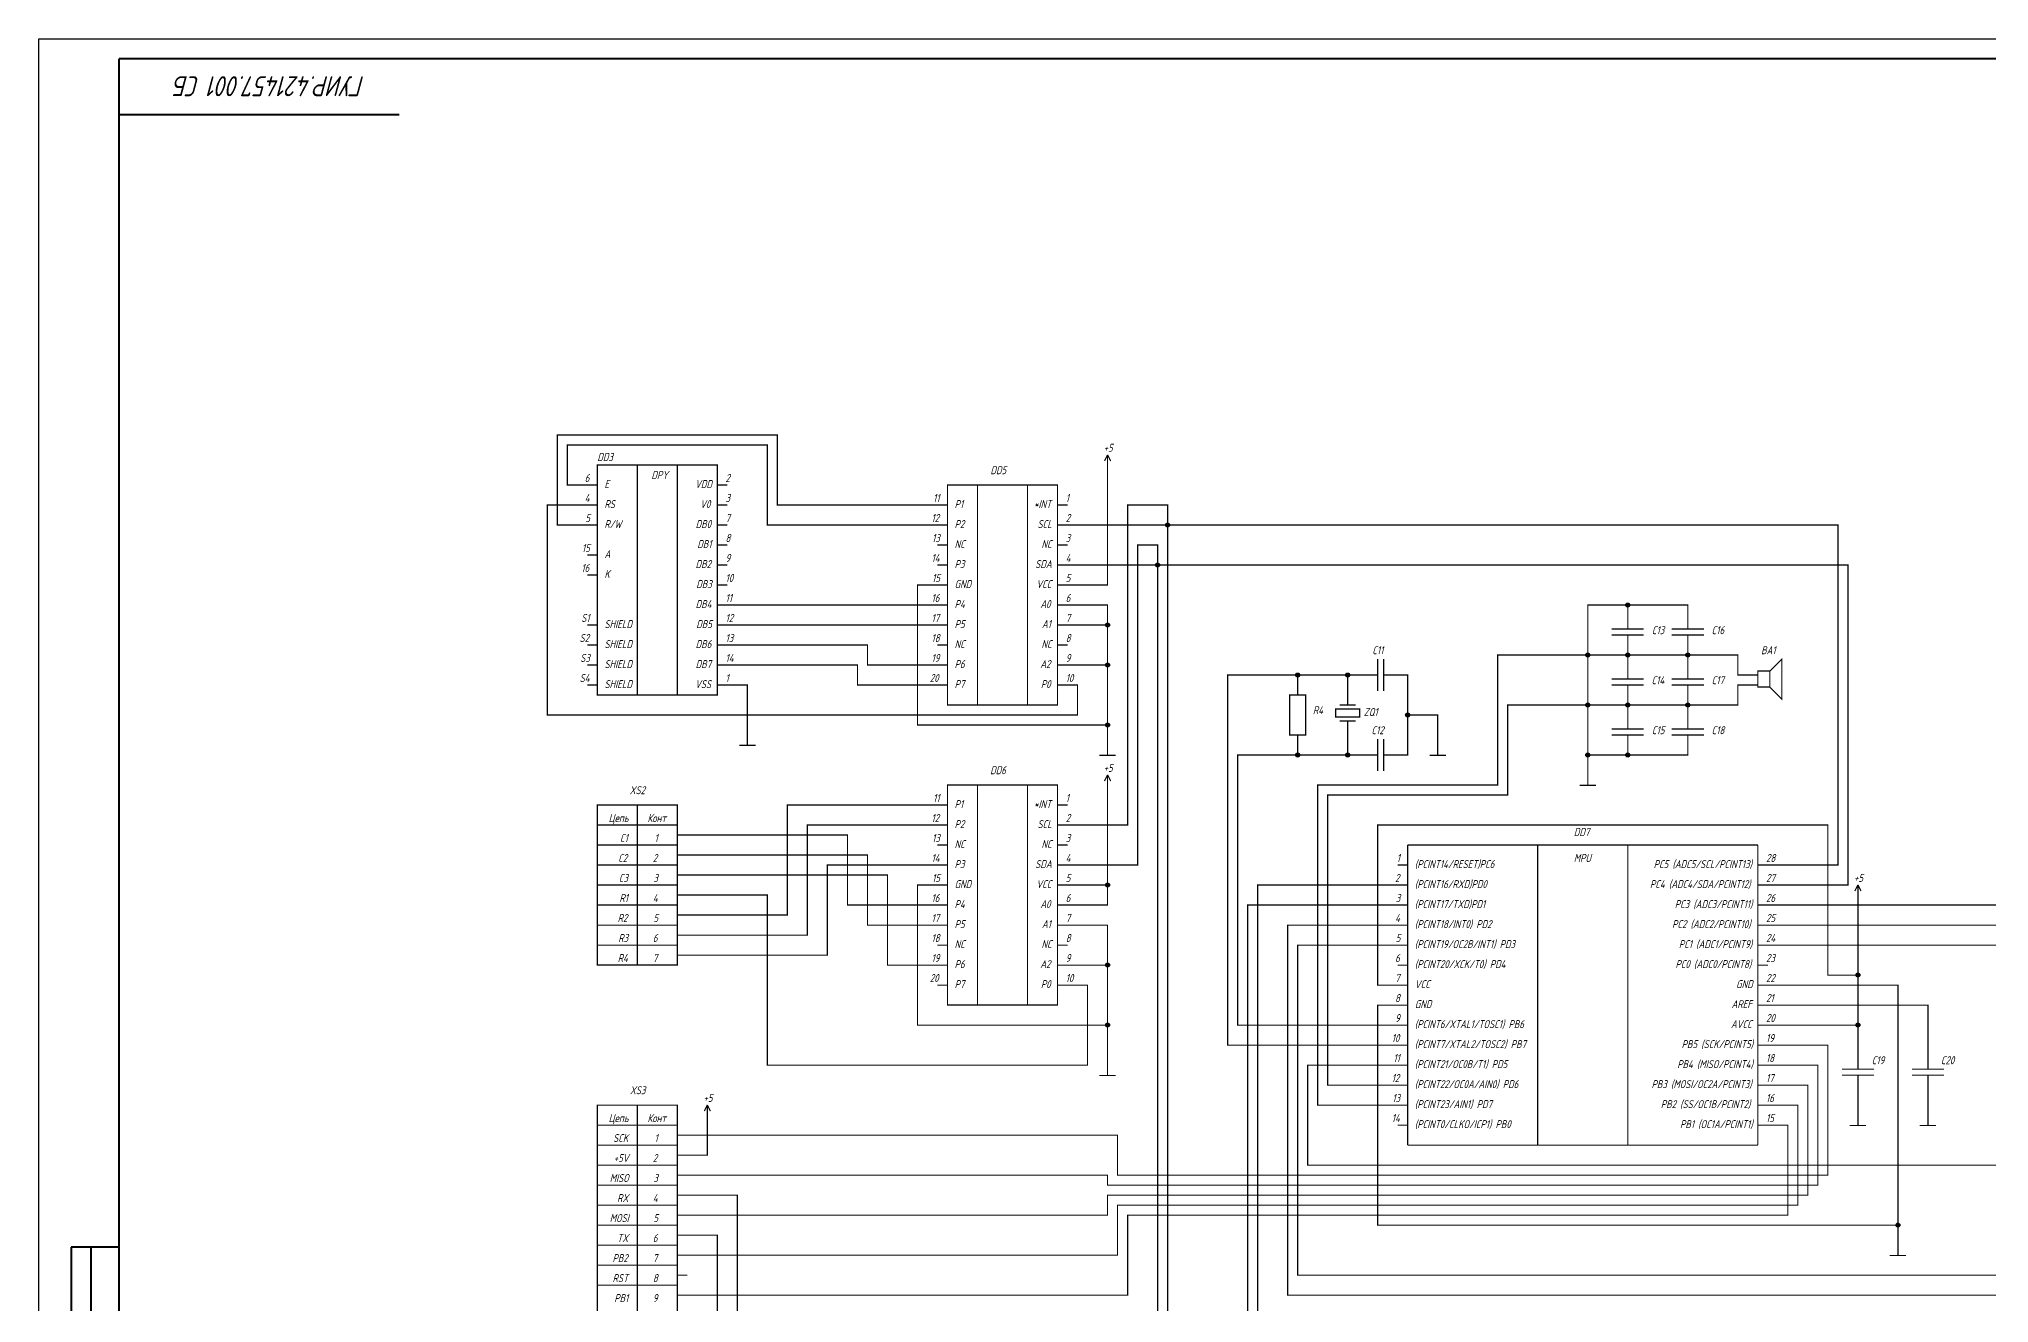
# Model space of a CAD drawing. Extents: x 346 to 4955, y 45 to 639.
# Drawn here: x 2158.9 to 2646.2, y 322.8 to 638.8 of the extents above; entities that cross this region are included whole.
import ezdxf

# ---------------------------------------------------------------- set-up
doc = ezdxf.new("R2010")
doc.units = 0
doc.header["$MEASUREMENT"] = 0
doc.layers.add('KONTUR', color=7, linetype='CONTINUOUS')
doc.layers.add('Sheet', color=255, linetype='CONTINUOUS')
doc.layers.add('Основная', color=7, linetype='CONTINUOUS', lineweight=40)
doc.layers.add('тонкая', color=7, linetype='CONTINUOUS', lineweight=20)
doc.styles.add('GOST type A', font='gost.TTF', dxfattribs={"oblique": 15, "height": 0.2})
doc.styles.add('GOST type A0', font='gost.TTF', dxfattribs={"oblique": 15, "height": 3.5})

msp = doc.modelspace()

# ---------------------------------------------------------------- linework, layer by layer
at = {"layer": 'KONTUR'}
for p, q in [((2158.902, 44.812), (2158.902, 638.812)), ((2158.902, 638.812), (2999.902, 638.812))]:
    msp.add_line(p, q, dxfattribs=at)
at = {"layer": 'Sheet', "const_width": 0.3}
for points in [[(2295.915, 517.312), (2288.415, 517.312), (2288.415, 539.812), (2343.415, 539.812), (2343.415, 522.312), (2383.415, 522.312)], [(2295.915, 527.312), (2290.915, 527.312), (2290.915, 537.312), (2340.915, 537.312), (2340.915, 517.312), (2383.415, 517.312)], [(2298.415, 532.312), (2328.395, 532.312), (2328.395, 474.834), (2298.415, 474.834), (2298.415, 532.312)], [(2308.415, 474.812), (2308.415, 532.312)], [(2318.415, 474.812), (2318.415, 532.312)], [(2415.915, 502.312), (2415.915, 502.312), (2425.915, 502.312), (2425.915, 532.312)], [(2425.915, 534.852), (2425.153, 533.328)], [(2425.915, 534.852), (2426.677, 533.328)], [(2425.915, 532.312), (2425.915, 534.852)], [(2298.415, 527.312), (2295.915, 527.312)], [(2328.415, 527.312), (2330.915, 527.312)], [(2385.915, 527.313), (2413.395, 527.313), (2413.395, 472.333), (2385.915, 472.333), (2385.915, 527.313)], [(2393.415, 527.312), (2393.415, 472.312)], [(2405.915, 527.312), (2405.915, 472.312)], [(2295.915, 522.312), (2285.915, 522.312), (2285.915, 469.812), (2418.415, 469.812), (2418.415, 477.312), (2415.915, 477.312)], [(2298.415, 522.312), (2295.915, 522.312)], [(2328.415, 522.312), (2330.915, 522.312)], [(2385.915, 522.312), (2383.415, 522.312)], [(2413.415, 522.312), (2415.915, 522.312)], [(2415.915, 442.312), (2430.915, 442.312), (2430.915, 522.312), (2440.915, 522.312), (2440.915, 517.312)], [(2298.415, 517.312), (2295.915, 517.312)], [(2328.415, 517.312), (2330.915, 517.312)], [(2385.915, 517.312), (2383.415, 517.312)], [(2413.415, 517.312), (2415.915, 517.312)], [(2415.915, 517.312), (2440.915, 517.312), (2608.415, 517.312), (2608.415, 432.312), (2590.915, 432.312)], [(2540.915, 262.312), (2440.915, 262.312), (2440.915, 517.312)], [(2328.415, 512.312), (2330.915, 512.312)], [(2385.915, 512.312), (2383.415, 512.312)], [(2413.415, 512.312), (2415.915, 512.312)], [(2415.915, 432.312), (2433.415, 432.312), (2433.415, 512.312), (2438.415, 512.312), (2438.415, 507.312)], [(2700.915, 512.312), (2663.415, 512.312), (2663.415, 422.312), (2590.915, 422.312)], [(2298.415, 509.812), (2295.915, 509.812)], [(2328.415, 507.312), (2330.915, 507.312)], [(2385.915, 507.312), (2383.415, 507.312)], [(2413.415, 507.312), (2415.915, 507.312)], [(2415.915, 507.312), (2438.415, 507.312), (2610.915, 507.312), (2610.915, 427.312), (2590.915, 427.312)], [(2540.915, 252.312), (2438.415, 252.312), (2438.415, 507.312)], [(2298.415, 504.812), (2295.915, 504.812)], [(2328.415, 502.312), (2330.915, 502.312)], [(2425.915, 467.312), (2378.415, 467.312), (2378.415, 502.312), (2383.415, 502.312)], [(2385.915, 502.312), (2383.415, 502.312)], [(2413.415, 502.312), (2415.915, 502.312)], [(2328.415, 497.312), (2330.915, 497.312)], [(2330.915, 497.312), (2383.415, 497.312)], [(2385.915, 497.312), (2383.415, 497.312)], [(2413.415, 497.312), (2415.915, 497.312)], [(2415.915, 497.312), (2415.915, 497.312), (2425.915, 497.312), (2425.915, 492.312)], [(2545.915, 459.812), (2545.915, 472.312), (2545.915, 484.812), (2545.915, 497.312), (2555.915, 497.312), (2555.915, 493.812)], [(2570.915, 493.812), (2570.915, 497.312), (2555.915, 497.312)], [(2298.415, 492.312), (2295.915, 492.312)], [(2328.415, 492.312), (2330.915, 492.312)], [(2330.915, 492.312), (2383.415, 492.312)], [(2385.915, 492.312), (2383.415, 492.312)], [(2413.415, 492.312), (2415.915, 492.312)], [(2415.915, 492.312), (2415.915, 492.312), (2425.915, 492.312), (2425.915, 482.312)], [(2555.915, 491.312), (2555.915, 493.812)], [(2570.915, 491.312), (2570.915, 493.812)], [(2298.415, 487.312), (2295.915, 487.312)], [(2328.415, 487.312), (2330.915, 487.312)], [(2330.915, 487.312), (2365.915, 487.312), (2365.915, 482.312), (2383.415, 482.312)], [(2385.915, 487.312), (2383.415, 487.312)], [(2413.415, 487.312), (2415.915, 487.312)], [(2551.915, 491.312), (2559.916, 491.312)], [(2551.915, 489.812), (2559.915, 489.812)], [(2555.915, 489.812), (2555.915, 487.312)], [(2555.915, 481.312), (2555.915, 484.812), (2555.915, 487.312)], [(2566.915, 491.312), (2574.916, 491.312)], [(2566.915, 489.812), (2574.915, 489.812)], [(2570.915, 489.812), (2570.915, 487.312)], [(2570.915, 481.312), (2570.915, 484.812), (2570.915, 487.312)], [(2298.415, 482.312), (2295.915, 482.312)], [(2328.415, 482.312), (2330.915, 482.312)], [(2330.915, 482.312), (2363.415, 482.312), (2363.415, 477.312), (2383.415, 477.312)], [(2385.915, 482.312), (2383.415, 482.312)], [(2413.415, 482.312), (2415.915, 482.312)], [(2415.915, 482.312), (2415.915, 482.312), (2425.915, 482.312), (2425.915, 467.312), (2425.915, 464.812)], [(2545.915, 484.812), (2523.415, 484.812), (2523.415, 452.312), (2478.415, 452.312), (2478.415, 372.312), (2498.415, 372.312)], [(2493.415, 475.812), (2493.415, 483.812)], [(2494.915, 475.812), (2494.915, 483.812)], [(2555.915, 484.812), (2545.915, 484.812)], [(2570.915, 484.812), (2555.915, 484.812)], [(2585.915, 479.812), (2583.415, 479.812), (2583.415, 484.812), (2570.915, 484.812)], [(2591.415, 476.812), (2594.415, 473.812), (2594.415, 483.812), (2591.415, 480.812)], [(2498.415, 387.312), (2455.915, 387.312), (2455.915, 479.812), (2473.415, 479.812), (2485.915, 479.812), (2485.915, 474.811)], [(2473.415, 477.312), (2473.415, 479.812)], [(2485.915, 479.812), (2490.915, 479.812)], [(2493.415, 479.812), (2490.915, 479.812)], [(2494.915, 479.812), (2497.415, 479.812)], [(2497.415, 459.812), (2500.915, 459.812), (2500.915, 469.812), (2500.915, 479.812), (2497.415, 479.812)], [(2551.915, 478.812), (2559.916, 478.812)], [(2555.915, 478.812), (2555.915, 481.312)], [(2566.915, 478.812), (2574.916, 478.812)], [(2570.915, 478.812), (2570.915, 481.312)], [(2588.415, 479.812), (2585.915, 479.812)], [(2588.415, 480.812), (2588.415, 476.812), (2591.415, 476.812), (2591.415, 480.812), (2588.415, 480.812)], [(2298.415, 477.312), (2295.915, 477.312)], [(2328.415, 477.312), (2330.915, 477.312)], [(2335.915, 467.312), (2335.915, 477.312), (2330.915, 477.312)], [(2385.915, 477.312), (2383.415, 477.312)], [(2413.415, 477.312), (2415.915, 477.312)], [(2471.415, 474.812), (2475.394, 474.812), (2475.394, 464.833), (2471.415, 464.833), (2471.415, 474.812)], [(2473.415, 474.812), (2473.415, 477.312)], [(2485.915, 472.311), (2485.915, 474.811)], [(2551.915, 477.312), (2559.915, 477.312)], [(2555.915, 477.312), (2555.915, 474.812)], [(2555.915, 468.812), (2555.915, 472.312), (2555.915, 474.812)], [(2566.915, 477.312), (2574.915, 477.312)], [(2570.915, 477.312), (2570.915, 474.812)], [(2585.915, 477.312), (2583.415, 477.312), (2583.415, 472.312), (2570.915, 472.312)], [(2570.915, 468.812), (2570.915, 472.312), (2570.915, 474.812)], [(2588.415, 477.312), (2585.915, 477.312)], [(2545.915, 472.312), (2525.915, 472.312), (2525.915, 449.812), (2480.915, 449.812), (2480.915, 377.312), (2498.415, 377.312)], [(2482.915, 471.312), (2488.893, 471.312), (2488.893, 469.333), (2482.915, 469.333), (2482.915, 471.312)], [(2483.915, 472.311), (2487.915, 472.311)], [(2483.915, 468.311), (2487.915, 468.311)], [(2485.915, 468.311), (2485.915, 465.811)], [(2500.915, 469.812), (2508.415, 469.812), (2508.415, 464.812)], [(2555.915, 472.312), (2545.915, 472.312)], [(2555.915, 472.312), (2570.915, 472.312)], [(2555.915, 466.312), (2555.915, 468.812)], [(2570.915, 466.312), (2570.915, 468.812)], [(2335.915, 467.312), (2335.915, 462.232)], [(2425.915, 464.812), (2425.915, 459.732)], [(2473.415, 459.812), (2485.915, 459.812), (2485.915, 465.811)], [(2473.415, 464.812), (2473.415, 462.312)], [(2493.415, 455.812), (2493.415, 463.812)], [(2494.915, 455.812), (2494.915, 463.812)], [(2508.415, 464.812), (2508.415, 459.732)], [(2551.915, 466.312), (2559.916, 466.312)], [(2551.915, 464.812), (2559.915, 464.812)], [(2555.915, 464.812), (2555.915, 462.312)], [(2566.915, 466.312), (2574.916, 466.312)], [(2566.915, 464.812), (2574.915, 464.812)], [(2570.915, 464.812), (2570.915, 462.312)], [(2333.883, 462.232), (2337.947, 462.232)], [(2423.883, 459.732), (2427.947, 459.732)], [(2473.415, 462.312), (2473.415, 459.812), (2458.415, 459.812), (2458.415, 392.312), (2498.415, 392.312)], [(2485.915, 459.812), (2490.915, 459.812)], [(2493.415, 459.812), (2490.915, 459.812)], [(2494.915, 459.812), (2497.415, 459.812)], [(2506.383, 459.732), (2510.447, 459.732)], [(2570.915, 462.312), (2570.915, 459.812), (2555.915, 459.812), (2545.915, 459.812), (2545.915, 457.312)], [(2555.915, 462.312), (2555.915, 459.812)], [(2703.415, 462.312), (2668.415, 462.312), (2668.415, 417.312), (2590.915, 417.312)], [(2425.915, 454.852), (2425.153, 453.328)], [(2425.915, 454.852), (2426.677, 453.328)], [(2425.915, 452.312), (2425.915, 454.852)], [(2545.915, 457.312), (2545.915, 452.232)], [(2385.915, 452.312), (2413.395, 452.312), (2413.395, 397.333), (2385.915, 397.333), (2385.915, 452.312)], [(2393.415, 452.312), (2393.415, 397.312)], [(2405.915, 452.312), (2405.915, 397.312)], [(2415.915, 422.312), (2415.915, 422.312), (2425.915, 422.312), (2425.915, 427.312), (2425.915, 452.312)], [(2543.883, 452.232), (2547.947, 452.232)], [(2298.415, 447.312), (2318.394, 447.312), (2318.394, 407.334), (2298.415, 407.334), (2298.415, 447.312)], [(2308.415, 447.312), (2308.415, 407.312)], [(2320.915, 419.812), (2345.915, 419.812), (2345.915, 447.312), (2383.415, 447.312), (2383.415, 447.312)], [(2385.915, 447.312), (2383.415, 447.312)], [(2413.415, 447.312), (2415.915, 447.312)], [(2318.415, 442.312), (2298.415, 442.312)], [(2318.415, 439.812), (2320.915, 439.812)], [(2320.915, 414.812), (2350.915, 414.812), (2350.915, 442.312), (2383.415, 442.312), (2383.415, 442.312)], [(2320.915, 439.812), (2360.915, 439.812), (2360.915, 422.312), (2383.415, 422.312), (2383.415, 422.312)], [(2385.915, 442.312), (2383.415, 442.312)], [(2413.415, 442.312), (2415.915, 442.312)], [(2613.415, 383.812), (2613.415, 392.312), (2613.415, 404.812), (2605.915, 404.812), (2605.915, 442.312), (2493.415, 442.312), (2493.415, 402.312), (2498.415, 402.312)], [(2318.415, 437.312), (2298.415, 437.312)], [(2318.415, 434.812), (2320.915, 434.812)], [(2383.415, 417.312), (2383.415, 417.312), (2365.915, 417.312), (2365.915, 434.812), (2320.915, 434.812)], [(2385.915, 437.312), (2383.415, 437.312)], [(2413.415, 437.312), (2415.915, 437.312)], [(2500.915, 437.312), (2500.915, 362.312)], [(2500.915, 437.312), (2588.415, 437.312)], [(2533.415, 437.312), (2533.415, 362.312)], [(2555.915, 437.312), (2555.915, 362.312)], [(2588.415, 437.312), (2588.415, 362.312)], [(2318.415, 432.312), (2298.415, 432.312)], [(2318.415, 429.812), (2320.915, 429.812)], [(2320.915, 409.812), (2355.915, 409.812), (2355.915, 432.312), (2383.415, 432.312), (2383.415, 432.312)], [(2320.915, 429.812), (2370.915, 429.812), (2370.915, 407.312), (2383.415, 407.312)], [(2385.915, 432.312), (2383.415, 432.312)], [(2413.415, 432.312), (2415.915, 432.312)], [(2500.915, 432.312), (2498.415, 432.312)], [(2588.415, 432.312), (2590.915, 432.312)], [(2318.415, 427.312), (2298.415, 427.312)], [(2318.415, 424.812), (2320.915, 424.812)], [(2415.915, 402.312), (2415.915, 402.312), (2420.915, 402.312), (2420.915, 382.312), (2340.915, 382.312), (2340.915, 424.812), (2320.915, 424.812)], [(2383.415, 427.312), (2383.415, 427.312), (2378.415, 427.312), (2378.415, 392.312), (2425.915, 392.312)], [(2385.915, 427.312), (2383.415, 427.312)], [(2390.915, 262.312), (2390.915, 259.812), (2463.415, 259.812), (2463.415, 427.312), (2498.415, 427.312)], [(2413.415, 427.312), (2415.915, 427.312)], [(2415.915, 427.312), (2415.915, 427.312), (2425.915, 427.312)], [(2500.915, 427.312), (2498.415, 427.312)], [(2588.415, 427.312), (2590.915, 427.312)], [(2613.415, 427.352), (2612.653, 425.828)], [(2613.415, 427.352), (2614.177, 425.828)], [(2613.415, 424.812), (2613.415, 427.352)], [(2613.415, 424.812), (2613.415, 404.812)], [(2318.415, 422.312), (2298.415, 422.312)], [(2318.415, 419.812), (2320.915, 419.812)], [(2385.915, 422.312), (2383.415, 422.312)], [(2390.915, 267.312), (2460.915, 267.312), (2460.915, 422.312), (2498.415, 422.312)], [(2413.415, 422.312), (2415.915, 422.312)], [(2500.915, 422.312), (2498.415, 422.312)], [(2588.415, 422.312), (2590.915, 422.312)], [(2318.415, 417.312), (2298.415, 417.312)], [(2318.415, 414.812), (2320.915, 414.812)], [(2385.915, 417.312), (2383.415, 417.312)], [(2413.415, 417.312), (2415.915, 417.312)], [(2415.915, 417.312), (2415.915, 417.312), (2425.915, 417.312), (2425.915, 407.312), (2425.915, 392.312), (2425.915, 384.812)], [(2725.915, 324.812), (2470.915, 324.812), (2470.915, 417.312), (2498.415, 417.312)], [(2500.915, 417.312), (2498.415, 417.312)], [(2588.415, 417.312), (2590.915, 417.312)], [(2318.415, 412.312), (2298.415, 412.312)], [(2318.415, 409.812), (2320.915, 409.812)], [(2385.915, 412.312), (2383.415, 412.312)], [(2413.415, 412.312), (2415.915, 412.312)], [(2725.915, 329.812), (2473.415, 329.812), (2473.415, 412.312), (2498.415, 412.312)], [(2500.915, 412.312), (2498.415, 412.312)], [(2588.415, 412.312), (2590.915, 412.312)], [(2703.415, 412.312), (2673.495, 412.312), (2673.495, 412.312), (2590.915, 412.312)], [(2385.915, 407.312), (2383.415, 407.312)], [(2413.415, 407.312), (2415.915, 407.312)], [(2415.915, 407.312), (2415.915, 407.312), (2425.915, 407.312)], [(2500.915, 407.312), (2498.415, 407.312)], [(2588.415, 407.312), (2590.915, 407.312)], [(2385.915, 402.312), (2383.415, 402.312)], [(2413.415, 402.312), (2415.915, 402.312)], [(2500.915, 402.312), (2498.415, 402.312)], [(2588.415, 402.312), (2590.915, 402.312)], [(2590.915, 402.312), (2623.415, 402.312), (2623.415, 342.312), (2623.415, 339.812)], [(2498.415, 397.312), (2493.415, 397.312), (2493.415, 342.312), (2623.415, 342.312)], [(2500.915, 397.312), (2498.415, 397.312)], [(2588.415, 397.312), (2590.915, 397.312)], [(2630.915, 383.812), (2630.915, 397.312), (2590.915, 397.312)], [(2500.915, 392.312), (2498.415, 392.312)], [(2588.415, 392.312), (2590.915, 392.312)], [(2590.915, 392.312), (2613.415, 392.312)], [(2590.915, 387.312), (2605.915, 387.312), (2605.915, 354.812), (2428.415, 354.812), (2428.415, 364.812), (2320.915, 364.812)], [(2425.915, 384.812), (2425.915, 379.732)], [(2500.915, 387.312), (2498.415, 387.312)], [(2588.415, 387.312), (2590.915, 387.312)], [(2590.915, 382.312), (2603.415, 382.312), (2603.415, 352.312), (2425.915, 352.312), (2425.915, 354.812), (2320.915, 354.812)], [(2660.916, 357.312), (2475.915, 357.312), (2475.915, 382.312), (2498.415, 382.312)], [(2500.915, 382.312), (2498.415, 382.312)], [(2588.415, 382.312), (2590.915, 382.312)], [(2617.415, 381.312), (2609.415, 381.312)], [(2613.415, 381.312), (2613.415, 383.812)], [(2634.915, 381.312), (2626.915, 381.312)], [(2630.915, 381.312), (2630.915, 383.812)], [(2320.915, 344.812), (2425.915, 344.812), (2425.915, 349.812), (2600.915, 349.812), (2600.915, 377.312), (2590.915, 377.312)], [(2423.883, 379.732), (2427.947, 379.732)], [(2500.915, 377.312), (2498.415, 377.312)], [(2588.415, 377.312), (2590.915, 377.312)], [(2617.416, 379.812), (2609.416, 379.812)], [(2613.415, 379.812), (2613.415, 377.312)], [(2613.415, 372.312), (2613.415, 377.312)], [(2634.916, 379.812), (2626.916, 379.812)], [(2630.915, 379.812), (2630.915, 377.312)], [(2630.915, 377.312), (2630.915, 372.312)], [(2298.415, 372.312), (2318.394, 372.312), (2318.394, 317.334), (2298.415, 317.334), (2298.415, 372.312)], [(2308.415, 372.312), (2308.415, 317.312)], [(2320.915, 334.812), (2428.415, 334.812), (2428.415, 347.312), (2598.415, 347.312), (2598.415, 372.312), (2590.915, 372.312)], [(2325.915, 372.352), (2325.153, 370.828)], [(2325.915, 372.352), (2326.677, 370.828)], [(2325.915, 369.812), (2325.915, 372.352)], [(2500.915, 372.312), (2498.415, 372.312)], [(2588.415, 372.312), (2590.915, 372.312)], [(2613.415, 372.312), (2613.415, 367.232)], [(2630.915, 372.312), (2630.915, 367.232)], [(2318.415, 367.312), (2298.415, 367.312)], [(2320.915, 359.812), (2325.915, 359.812), (2325.915, 369.812)], [(2320.915, 324.812), (2430.915, 324.812), (2430.915, 344.812), (2595.915, 344.812), (2595.915, 367.312), (2590.915, 367.312)], [(2500.915, 367.312), (2498.415, 367.312)], [(2588.415, 367.312), (2590.915, 367.312)], [(2611.383, 367.232), (2615.447, 367.232)], [(2628.883, 367.232), (2632.947, 367.232)], [(2318.415, 362.312), (2298.415, 362.312)], [(2318.415, 364.812), (2320.915, 364.812)], [(2500.915, 362.312), (2588.415, 362.312)], [(2318.415, 357.312), (2298.415, 357.312)], [(2318.415, 359.812), (2320.915, 359.812)], [(2318.415, 352.312), (2298.415, 352.312)], [(2318.415, 354.812), (2320.915, 354.812)], [(2318.415, 347.312), (2298.415, 347.312)], [(2318.415, 349.812), (2320.915, 349.812)], [(2355.915, 262.312), (2350.915, 262.312), (2350.915, 247.312), (2333.415, 247.312), (2333.415, 349.812), (2320.915, 349.812)], [(2318.415, 342.312), (2298.415, 342.312)], [(2318.415, 344.812), (2320.915, 344.812)], [(2318.415, 337.312), (2298.415, 337.312)], [(2318.415, 339.812), (2320.915, 339.812)], [(2320.915, 339.812), (2328.415, 339.812), (2328.415, 242.312), (2353.415, 242.312), (2353.415, 267.312), (2355.915, 267.312)], [(2623.415, 339.812), (2623.415, 334.732)], [(2318.415, 332.312), (2298.415, 332.312)], [(2318.415, 334.812), (2320.915, 334.812)], [(2621.383, 334.732), (2625.447, 334.732)], [(2318.415, 327.312), (2298.415, 327.312)], [(2318.415, 329.812), (2320.915, 329.812)], [(2318.415, 324.812), (2320.915, 324.812)]]:
    msp.add_lwpolyline(points, dxfattribs=at)
at = {"layer": 'Sheet', "const_width": 0.508}
for points in [[(2440.661, 517.312, 1), (2441.169, 517.312, 1)], [(2438.161, 507.312, 1), (2438.669, 507.312, 1)], [(2555.661, 497.312, 1), (2556.169, 497.312, 1)], [(2425.661, 492.312, 1), (2426.169, 492.312, 1)], [(2425.661, 482.312, 1), (2426.169, 482.312, 1)], [(2545.661, 484.812, 1), (2546.169, 484.812, 1)], [(2555.661, 484.812, 1), (2556.169, 484.812, 1)], [(2570.661, 484.812, 1), (2571.169, 484.812, 1)], [(2473.161, 479.812, 1), (2473.669, 479.812, 1)], [(2485.661, 479.812, 1), (2486.169, 479.812, 1)], [(2545.661, 472.312, 1), (2546.169, 472.312, 1)], [(2555.661, 472.312, 1), (2556.169, 472.312, 1)], [(2570.661, 472.312, 1), (2571.169, 472.312, 1)], [(2425.661, 467.312, 1), (2426.169, 467.312, 1)], [(2500.661, 469.812, 1), (2501.169, 469.812, 1)], [(2473.161, 459.812, 1), (2473.669, 459.812, 1)], [(2485.661, 459.812, 1), (2486.169, 459.812, 1)], [(2545.661, 459.812, 1), (2546.169, 459.812, 1)], [(2555.661, 459.812, 1), (2556.169, 459.812, 1)], [(2425.661, 427.312, 1), (2426.169, 427.312, 1)], [(2425.661, 407.312, 1), (2426.169, 407.312, 1)], [(2613.161, 404.812, 1), (2613.669, 404.812, 1)], [(2425.661, 392.312, 1), (2426.169, 392.312, 1)], [(2613.161, 392.312, 1), (2613.669, 392.312, 1)], [(2623.161, 342.312, 1), (2623.669, 342.312, 1)]]:
    msp.add_lwpolyline(points, format="xyb", close=True, dxfattribs=at)
at = {"layer": 'Sheet'}
for centre in [(2545.905, 484.823), (2545.905, 484.823), (2545.905, 484.823), (2545.905, 484.823), (2545.905, 484.823), (2545.905, 484.823), (2545.905, 459.823), (2545.905, 459.823), (2545.905, 459.823), (2545.905, 459.823)]:
    msp.add_circle(centre, 0.497, dxfattribs=at)
for centre, major_axis, ratio in [((2440.905, 517.323), (0, 0.498), 0.9999796), ((2440.905, 517.323), (0, 0.498), 0.9999796), ((2440.905, 517.323), (0, 0.498), 0.9999796), ((2440.905, 517.323), (0, 0.498), 0.9999796), ((2440.905, 517.323), (0, 0.498), 0.9999796), ((2440.905, 517.323), (0, 0.498), 0.9999796), ((2438.405, 507.323), (0.498, 0), 0.9987137), ((2438.405, 507.323), (0.498, 0), 0.9987137), ((2438.405, 507.323), (0.498, 0), 0.9987137), ((2438.405, 507.323), (0.498, 0), 0.9987137), ((2438.405, 507.323), (0.498, 0), 0.9987137), ((2438.405, 507.323), (0.498, 0), 0.9987137), ((2555.905, 497.323), (0, 0.498), 0.9986321), ((2555.905, 497.323), (0, 0.498), 0.9986321), ((2555.905, 497.323), (0, 0.498), 0.9986321), ((2555.905, 497.323), (0, 0.498), 0.9986321), ((2425.905, 492.323), (0, 0.498), 0.9986525), ((2425.905, 492.323), (0, 0.498), 0.9986525), ((2425.905, 492.323), (0, 0.498), 0.9986525), ((2425.905, 492.323), (0, 0.498), 0.9986525), ((2425.905, 482.323), (0, 0.497), 0.9999796), ((2425.905, 482.323), (0, 0.497), 0.9999796), ((2425.905, 482.323), (0, 0.497), 0.9999796), ((2425.905, 482.323), (0, 0.497), 0.9999796), ((2555.905, 484.823), (0, 0.497), 0.9999591), ((2555.905, 484.823), (0, 0.497), 0.9999591), ((2555.905, 484.823), (0, 0.497), 0.9999591), ((2555.905, 484.823), (0, 0.497), 0.9999591), ((2555.905, 484.823), (0, 0.497), 0.9999591), ((2555.905, 484.823), (0, 0.497), 0.9999591), ((2570.905, 484.823), (0.498, 0), 0.9986933), ((2570.905, 484.823), (0.498, 0), 0.9986933), ((2570.905, 484.823), (0.498, 0), 0.9986933), ((2570.905, 484.823), (0.498, 0), 0.9986933), ((2570.905, 484.823), (0.498, 0), 0.9986933), ((2570.905, 484.823), (0.498, 0), 0.9986933), ((2473.404, 479.823), (0, 0.498), 0.9999592), ((2473.404, 479.823), (0, 0.498), 0.9999592), ((2473.404, 479.823), (0, 0.498), 0.9999592), ((2473.404, 479.823), (0, 0.498), 0.9999592), ((2485.904, 479.823), (0, 0.498), 0.9986321), ((2485.904, 479.823), (0, 0.498), 0.9986321), ((2485.904, 479.823), (0, 0.498), 0.9986321), ((2485.904, 479.823), (0, 0.498), 0.9986321), ((2545.905, 472.323), (0, 0.498), 0.998673), ((2545.905, 472.323), (0, 0.498), 0.998673), ((2545.905, 472.323), (0, 0.498), 0.998673), ((2545.905, 472.323), (0, 0.498), 0.998673), ((2545.905, 472.323), (0, 0.498), 0.998673), ((2545.905, 472.323), (0, 0.498), 0.998673), ((2555.905, 472.323), (0, 0.498), 0.9986321), ((2555.905, 472.323), (0, 0.498), 0.9986321), ((2555.905, 472.323), (0, 0.498), 0.9986321), ((2555.905, 472.323), (0, 0.498), 0.9986321), ((2555.905, 472.323), (0, 0.498), 0.9986321), ((2555.905, 472.323), (0, 0.498), 0.9986321), ((2570.905, 472.323), (0, 0.498), 0.9999796), ((2570.905, 472.323), (0, 0.498), 0.9999796), ((2570.905, 472.323), (0, 0.498), 0.9999796), ((2570.905, 472.323), (0, 0.498), 0.9999796), ((2570.905, 472.323), (0, 0.498), 0.9999796), ((2570.905, 472.323), (0, 0.498), 0.9999796), ((2425.905, 467.323), (0, 0.498), 0.9986525), ((2425.905, 467.323), (0, 0.498), 0.9986525), ((2425.905, 467.323), (0, 0.498), 0.9986525), ((2425.905, 467.323), (0, 0.498), 0.9986525), ((2500.905, 469.823), (0, 0.498), 0.9999796), ((2500.905, 469.823), (0, 0.498), 0.9999796), ((2500.905, 469.823), (0, 0.498), 0.9999796), ((2500.905, 469.823), (0, 0.498), 0.9999796), ((2473.404, 459.823), (0.498, 0), 0.9987137), ((2473.404, 459.823), (0.498, 0), 0.9987137), ((2473.404, 459.823), (0.498, 0), 0.9987137), ((2473.404, 459.823), (0.498, 0), 0.9987137), ((2485.904, 459.823), (0, 0.497), 0.9999591), ((2485.904, 459.823), (0, 0.497), 0.9999591), ((2485.904, 459.823), (0, 0.497), 0.9999591), ((2485.904, 459.823), (0, 0.497), 0.9999591), ((2555.905, 459.823), (0, 0.497), 0.9999591), ((2555.905, 459.823), (0, 0.497), 0.9999591), ((2555.905, 459.823), (0, 0.497), 0.9999591), ((2555.905, 459.823), (0, 0.497), 0.9999591), ((2425.905, 427.323), (0, 0.498), 0.9986525), ((2425.905, 427.323), (0, 0.498), 0.9986525), ((2425.905, 427.323), (0, 0.498), 0.9986525), ((2425.905, 427.323), (0, 0.498), 0.9986525), ((2425.905, 407.323), (0, 0.498), 0.9986525), ((2425.905, 407.323), (0, 0.498), 0.9986525), ((2425.905, 407.323), (0, 0.498), 0.9986525), ((2425.905, 407.323), (0, 0.498), 0.9986525), ((2613.405, 404.823), (0, 0.498), 0.9999796), ((2613.405, 404.823), (0, 0.498), 0.9999796), ((2613.405, 404.823), (0, 0.498), 0.9999796), ((2613.405, 404.823), (0, 0.498), 0.9999796), ((2425.905, 392.323), (0, 0.497), 0.9999796), ((2425.905, 392.323), (0, 0.497), 0.9999796), ((2425.905, 392.323), (0, 0.497), 0.9999796), ((2425.905, 392.323), (0, 0.497), 0.9999796), ((2613.405, 392.323), (0.498, 0), 0.9986933), ((2613.405, 392.323), (0.498, 0), 0.9986933), ((2613.405, 392.323), (0.498, 0), 0.9986933), ((2613.405, 392.323), (0.498, 0), 0.9986933), ((2623.405, 342.323), (0, 0.498), 0.9999796), ((2623.405, 342.323), (0, 0.498), 0.9999796), ((2623.405, 342.323), (0, 0.498), 0.9999796), ((2623.405, 342.323), (0, 0.498), 0.9999796)]:
    msp.add_ellipse(centre, major_axis=major_axis, ratio=ratio, dxfattribs=at)
at = {"layer": 'Основная'}
for p, q in [((2178.902, 89.812), (2178.902, 633.812)), ((2994.902, 633.812), (2178.902, 633.812)), ((2248.902, 619.812), (2178.902, 619.812)), ((2166.902, 336.812), (2166.902, 216.812)), ((2178.902, 336.812), (2166.902, 336.812)), ((2171.902, 216.812), (2171.902, 336.812))]:
    msp.add_line(p, q, dxfattribs=at)

# ---------------------------------------------------------------- texts
at = {"layer": 'Sheet', "style": 'GOST type A', "oblique": 15}
for s, p in [('+5', (2424.931, 535.616)), ('DD3', (2298.415, 533.33)), ('DD5', (2396.641, 530.028)), ('6', (2295.261, 528.076)), ('E', (2300.193, 526.552)), ('DPY', (2311.915, 528.821)), ('VDD', (2322.826, 526.552)), ('2', (2330.447, 528.076)), ('4', (2295.261, 523.076)), ('RS', (2300.193, 521.552)), ('V0', (2324.096, 521.552)), ('3', (2330.447, 523.076)), ('11', (2382.316, 523.076)), ('P1', (2387.693, 521.552)), ('*INT', (2407.551, 521.552)), ('1', (2415.447, 523.076)), ('5', (2295.409, 518.076)), ('R/W', (2300.193, 516.552)), ('DB0', (2322.974, 516.552)), ('7', (2330.447, 518.076)), ('12', (2381.893, 518.076)), ('P2', (2387.693, 516.552)), ('SCL', (2408.398, 516.552)), ('2', (2415.447, 518.076)), ('15', (2294.562, 510.576)), ('DB1', (2323.376, 511.552)), ('8', (2330.447, 513.076)), ('13', (2382.062, 513.076)), ('NC', (2387.693, 511.552)), ('NC', (2409.393, 511.552)), ('3', (2415.447, 513.076)), ('16', (2294.414, 505.576)), ('A', (2300.193, 509.052)), ('DB2', (2322.953, 506.552)), ('9', (2330.447, 508.076)), ('14', (2381.914, 508.076)), ('P3', (2387.693, 506.552)), ('SDA', (2407.826, 506.552)), ('4', (2415.447, 508.076)), ('K', (2300.193, 504.052)), ('DB3', (2323.122, 501.552)), ('10', (2330.447, 503.076)), ('15', (2382.062, 503.076)), ('GND', (2387.693, 501.552)), ('VCC', (2408.101, 501.552)), ('5', (2415.447, 503.076)), ('DB4', (2322.974, 496.552)), ('11', (2330.447, 498.076)), ('16', (2381.914, 498.076)), ('P4', (2387.693, 496.552)), ('A0', (2409.096, 496.552)), ('6', (2415.447, 498.076)), ('S1', (2294.393, 493.076)), ('SHIELD', (2300.193, 491.552)), ('DB5', (2323.122, 491.552)), ('12', (2330.447, 493.076)), ('17', (2381.914, 493.076)), ('P5', (2387.693, 491.552)), ('A1', (2409.499, 491.552)), ('7', (2415.447, 493.076)), ('S2', (2293.969, 488.076)), ('SHIELD', (2300.193, 486.552)), ('DB6', (2322.974, 486.552)), ('13', (2330.447, 488.076)), ('18', (2381.914, 488.076)), ('NC', (2387.693, 486.552)), ('NC', (2409.393, 486.552)), ('8', (2415.447, 488.076)), ('C13', (2561.927, 490.028)), ('C16', (2576.856, 490.028)), ('S3', (2294.139, 483.076)), ('SHIELD', (2300.193, 481.552)), ('DB7', (2322.974, 481.552)), ('14', (2330.447, 483.076)), ('19', (2381.914, 483.076)), ('P6', (2387.693, 481.552)), ('A2', (2409.075, 481.552)), ('9', (2415.447, 483.076)), ('C11', (2492.068, 485.028)), ('BA1', (2589.213, 485.028)), ('S4', (2293.991, 478.076)), ('SHIELD', (2300.193, 476.552)), ('VSS', (2322.826, 476.552)), ('1', (2330.447, 478.076)), ('20', (2381.491, 478.076)), ('P7', (2387.693, 476.552)), ('P0', (2409.245, 476.552)), ('10', (2415.447, 478.076)), ('C14', (2561.856, 477.528)), ('C17', (2576.854, 477.528)), ('R4', (2477.209, 470.028)), ('ZQ1', (2489.915, 469.575)), ('C12', (2491.85, 465.028)), ('C15', (2561.927, 465.028)), ('C18', (2576.856, 465.028)), ('DD6', (2396.57, 455.028)), ('+5', (2424.931, 455.616)), ('XS2', (2306.495, 450.028)), ('11', (2382.316, 448.076)), ('P1', (2387.693, 446.552)), ('*INT', (2407.551, 446.552)), ('1', (2415.447, 448.076)), ('Цепь', (2301.236, 443.076)), ('Конт', (2310.947, 443.076)), ('12', (2381.893, 443.076)), ('P2', (2387.693, 441.552)), ('SCL', (2408.398, 441.552)), ('2', (2415.447, 443.076)), ('C1', (2304.07, 438.076)), ('1', (2312.705, 438.076)), ('13', (2382.062, 438.076)), ('NC', (2387.693, 436.552)), ('NC', (2409.393, 436.552)), ('3', (2415.447, 438.076)), ('DD7', (2542.415, 439.575)), ('C2', (2303.633, 433.076)), ('2', (2312.269, 433.076)), ('14', (2381.914, 433.076)), ('4', (2415.447, 433.076)), ('1', (2498.164, 433.076)), ('(PCINT14/RESET)PC6', (2502.693, 431.552)), ('MPU', (2542.415, 433.076)), ('PC5 (ADC5/SCL/PCINT13)', (2562.37, 431.552)), ('28', (2590.447, 433.076)), ('C3', (2303.788, 428.076)), ('3', (2312.423, 428.076)), ('15', (2382.062, 428.076)), ('P3', (2387.693, 431.552)), ('SDA', (2407.826, 431.552)), ('5', (2415.447, 428.076)), ('2', (2497.74, 428.076)), ('27', (2590.447, 428.076)), ('+5', (2612.431, 428.116)), ('R1', (2303.927, 423.076)), ('4', (2312.28, 423.076)), ('16', (2381.914, 423.076)), ('GND', (2387.693, 426.552)), ('VCC', (2408.101, 426.552)), ('6', (2415.447, 423.076)), ('3', (2497.909, 423.076)), ('(PCINT16/RXD)PD0', (2502.693, 426.552)), ('PC4 (ADC4/SDA/PCINT12)', (2561.438, 426.552)), ('26', (2590.447, 423.076)), ('R2', (2303.491, 418.076)), ('5', (2312.423, 418.076)), ('17', (2381.914, 418.076)), ('P4', (2387.693, 421.552)), ('A0', (2409.096, 421.552)), ('7', (2415.447, 418.076)), ('4', (2497.761, 418.076)), ('(PCINT17/TXD)PD1', (2502.693, 421.552)), ('PC3 (ADC3/PCINT11)', (2567.643, 421.552)), ('25', (2590.447, 418.076)), ('R3', (2303.645, 413.076)), ('6', (2312.28, 413.076)), ('18', (2381.914, 413.076)), ('P5', (2387.693, 416.552)), ('A1', (2409.499, 416.552)), ('8', (2415.447, 413.076)), ('5', (2497.909, 413.076)), ('(PCINT18/INT0) PD2', (2502.693, 416.552)), ('PC2 (ADC2/PCINT10)', (2566.965, 416.552)), ('24', (2590.447, 413.076)), ('R4', (2303.502, 408.076)), ('7', (2312.276, 408.076)), ('19', (2381.914, 408.076)), ('NC', (2387.693, 411.552)), ('NC', (2409.393, 411.552)), ('9', (2415.447, 408.076)), ('6', (2497.761, 408.076)), ('(PCINT19/OC2B/INT1) PD3', (2502.693, 411.552)), ('PC1 (ADC1/PCINT9)', (2568.659, 411.552)), ('23', (2590.447, 408.076)), ('20', (2381.491, 403.076)), ('P6', (2387.693, 406.552)), ('A2', (2409.075, 406.552)), ('10', (2415.447, 403.076)), ('7', (2497.761, 403.076)), ('(PCINT20/XCK/T0) PD4', (2502.693, 406.552)), ('PC0 (ADC0/PCINT8)', (2567.812, 406.552)), ('22', (2590.447, 403.076)), ('P7', (2387.693, 401.552)), ('P0', (2409.245, 401.552)), ('8', (2497.761, 398.076)), ('VCC', (2502.693, 401.552)), ('GND', (2582.974, 401.552)), ('21', (2590.447, 398.076)), ('9', (2497.761, 393.076)), ('GND', (2502.693, 396.552)), ('AREF', (2581.831, 396.552)), ('20', (2590.447, 393.076)), ('10', (2496.914, 388.076)), ('(PCINT6/XTAL1/TOSC1) PB6', (2502.693, 391.552)), ('AVCC', (2581.682, 391.552)), ('19', (2590.447, 388.076)), ('11', (2497.316, 383.076)), ('(PCINT7/XTAL2/TOSC2) PB7', (2502.693, 386.552)), ('PB5 (SCK/PCINT5)', (2569.358, 386.552)), ('18', (2590.447, 383.076)), ('12', (2496.893, 378.076)), ('(PCINT21/OC0B/T1) PD5', (2502.693, 381.552)), ('PB4 (MISO/PCINT4)', (2568.257, 381.552)), ('17', (2590.447, 378.076)), ('C19', (2616.856, 382.528)), ('C20', (2634.139, 382.528)), ('XS3', (2306.572, 375.028)), ('(PCINT22/OC0A/AIN0) PD6', (2502.693, 376.552)), ('PB3 (MOSI/OC2A/PCINT3)', (2561.841, 376.552)), ('+5', (2324.931, 373.116)), ('13', (2497.062, 373.076)), ('(PCINT23/AIN1) PD7', (2502.693, 371.552)), ('PB2 (SS/OC1B/PCINT2)', (2564.149, 371.552)), ('16', (2590.447, 373.076)), ('Цепь', (2301.236, 368.076)), ('Конт', (2310.947, 368.076)), ('14', (2496.914, 368.076)), ('(PCINT0/CLKO/ICP1) PB0', (2502.693, 366.552)), ('PB1 (OC1A/PCINT1)', (2568.956, 366.552)), ('15', (2590.447, 368.076)), ('SCK', (2302.363, 363.076)), ('1', (2312.705, 363.076)), ('+5V', (2302.514, 358.076)), ('2', (2312.269, 358.076)), ('MISO', (2301.514, 353.076)), ('3', (2312.423, 353.076)), ('RX', (2303.356, 348.076)), ('4', (2312.28, 348.076)), ('MOSI', (2301.514, 343.076)), ('5', (2312.423, 343.076)), ('TX', (2303.356, 338.076)), ('6', (2312.28, 338.076)), ('PB2', (2302.213, 333.076)), ('7', (2312.276, 333.076)), ('RST', (2302.221, 328.076)), ('8', (2312.28, 328.076)), ('PB1', (2302.649, 323.076)), ('9', (2312.28, 323.076))]:
    msp.add_text(s, height=2, dxfattribs=at).set_placement(p)
at = {"layer": 'тонкая', "insert": (2240.362, 624.511), "char_height": 5, "attachment_point": 1, "rotation": 180, "style": 'GOST type A0'}
msp.add_mtext_dynamic_manual_height_columns('ГУИР.421457.001 СБ', width=52.32757, gutter_width=47.884, heights=[3.685], dxfattribs=at)

doc.saveas('drawing.dxf')
